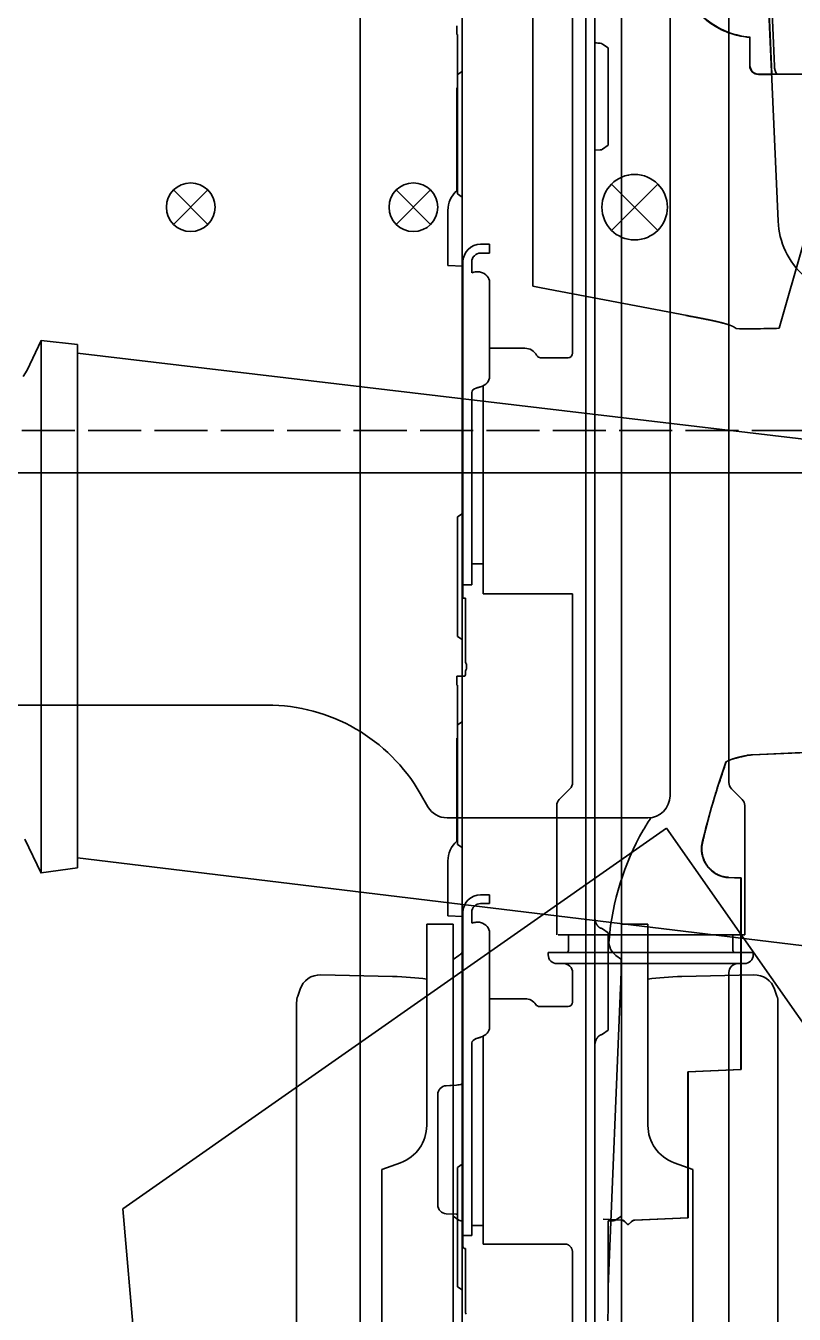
# Model space of a CAD drawing. Header units: millimetres. Extents: x 120 to 10915, y 515 to 8014.
# Drawn here: x 4212.4 to 4386.1, y 4709.8 to 5001 of the extents above; entities that cross this region are included whole.
import ezdxf

# ---------------------------------------------------------------- set-up
doc = ezdxf.new("R2010")
doc.units = ezdxf.units.MM
doc.linetypes.add('DASHED', pattern=[15, 12, -3])
doc.layers.get('0').update_dxf_attribs({"lineweight": 13})
for name, color, linetype, lineweight in [('202_Information', 7, 'Continuous', 13), ('203_Chassis_left_side_view', 7, 'Continuous', 13), ('204_Chassis_mid_side_view', 7, 'Continuous', 13), ('211_Frame_holes_left_side_view', 7, 'Continuous', 13), ('212_Frame_holes_right_side_view', 7, 'Continuous', 13), ('217_BWA_ brackets_right_side_view', 7, 'Continuous', 13), ('218_Chassis_right_side_view', 7, 'Continuous', 13)]:
    doc.layers.add(name, color=color, linetype=linetype, lineweight=lineweight)

# ---------------------------------------------------------------- blocks, each defined once
blk = doc.blocks.new('3304873')
at = {"layer": '204_Chassis_mid_side_view', "color": 3, "lineweight": 35}
for p, q in [((4327, 1174.67), (4327, 1047)), ((4388.2, 1051.9), (4382.68, 1032.64)), ((4388.2, 1051.9), (4382.68, 1032.64)), ((4327, 1047), (4327, 1042.12)), ((4328.9, 1041.76), (4327, 1042.12)), ((4361.84, 1035.5), (4328.9, 1041.76)), ((4361.84, 1035.5), (4361.58, 1035.55)), ((4362.99, 1035.28), (4361.84, 1035.5)), ((4372.95, 1032.55), (4372.69, 1032.76)), ((4380.1, 1032.57), (4379.2, 1032.55)), ((4380.1, 1032.57), (4379.2, 1032.55))]:
    blk.add_line(p, q, dxfattribs=at)
blk.add_circle((4350, 1060), 7.4, dxfattribs=at)
for centre, radius, start, end in [((4376.08, 1218.63), 186.1, 269.0379, 270.96), ((4376.08, 1218.63), 186.1, 269.0379, 270.96), ((4368.55, 1542.17), 509.73, 271.2993, 271.5891)]:
    blk.add_arc(centre, radius, start, end, dxfattribs=at)
blk.add_open_spline([(4362.99, 1035.28), (4362.75, 1035.3), (4362.52, 1035.35), (4362.29, 1035.4), (4362.07, 1035.46), (4361.84, 1035.5)], degree=5, dxfattribs=at)
blk.add_open_spline([(4372.69, 1032.76), (4372.45, 1032.95), (4372.09, 1033.14), (4371.61, 1033.33), (4370.28, 1033.76), (4368.51, 1034.18), (4367.5, 1034.4), (4365.97, 1034.71), (4364.49, 1035), (4363.98, 1035.09), (4363.48, 1035.19), (4362.99, 1035.28)], degree=5, knots=[0, 0, 0, 0, 0, 0, 8.873923, 8.873923, 8.873923, 18.562924, 18.562924, 18.562924, 23.625735, 23.625735, 23.625735, 23.625735, 23.625735, 23.625735], dxfattribs=at)
blk = doc.blocks.new('3069619')
at = {"layer": '203_Chassis_left_side_view', "color": 3, "lineweight": 35}
for p, q in [((4339, 609), (4339, 1236)), ((4288, 1234), (4288, 657.14))]:
    blk.add_line(p, q, dxfattribs=at)
blk = doc.blocks.new('3069642')
at = {"layer": '203_Chassis_left_side_view', "color": 3, "lineweight": 35}
for p, q in [((4311, 615.02), (4311, 1240.41)), ((4341, 1235.28), (4341, 600)), ((4347, 892), (4347, 1141.51)), ((4342.2, 1097.06), (4341.7, 1097.08)), ((4344, 1096), (4342.74, 1096.88)), ((4344, 1085), (4344, 1096)), ((4310, 1090), (4311, 1090.7)), ((4310, 1088.35), (4310, 1090)), ((4310, 1063), (4310, 1088.35)), ((4344, 1074), (4344, 1085)), ((4342.2, 1072.94), (4341, 1072.9)), ((4344, 1074), (4342.74, 1073.12)), ((4348.57, 1067.22), (4348.57, 1067.05)), ((4310, 1063), (4311, 1062.3)), ((4310, 1063), (4311, 1062.3)), ((4310, 1063), (4311, 1062.3)), ((4310, 990), (4311, 990.7)), ((4347, 992.47), (4347.14, 992.47)), ((4310, 988.35), (4310, 990)), ((4310, 963), (4310, 988.35)), ((4310, 963), (4311, 962.3)), ((4310, 963), (4311, 962.3)), ((4310, 963), (4311, 962.3)), ((4310, 963), (4311, 962.3)), ((3098.09, 947.5), (4266.91, 947.5)), ((4310, 943), (4311, 943.7)), ((4310, 941.35), (4310, 943)), ((4310, 916), (4310, 941.35)), ((4301.55, 927.5), (4303.28, 924.5)), ((4307.61, 922), (4310, 922)), ((4310, 916), (4311, 915.3)), ((4310, 916), (4311, 915.3)), ((4310, 916), (4311, 915.3)), ((4344, 896), (4342.74, 896.88)), ((4344, 886.43), (4344, 896)), ((4309, 890), (4310.29, 890.91)), ((4309, 890), (4309, 861.55)), ((4344, 886.43), (4344, 885)), ((4344, 883.57), (4344, 885)), ((4344, 816), (4346.83, 883.65)), ((4344, 874), (4344, 883.57)), ((4344, 874), (4342.74, 873.12)), ((4305.5, 859.47), (4305.5, 836.05)), ((4307.4, 861.47), (4309.71, 861.59)), ((4310, 843), (4311, 843.7)), ((4310, 841.35), (4310, 843)), ((4310, 816), (4310, 841.35)), ((4305.5, 836.05), (4305.5, 834.53)), ((4307.4, 832.53), (4309.71, 832.41)), ((4310, 816), (4311, 815.3)), ((4310, 816), (4311, 815.3)), ((4310, 816), (4311, 815.3)), ((4310, 816), (4311, 815.3)), ((4344, 815.99), (4344, 816.01)), ((4344, 812), (4344, 815.99))]:
    blk.add_line(p, q, dxfattribs=at)
for centre, radius, start, end in [((4341.88, 1102.08), 5, 259.9035, 268.0001), ((4342.17, 1096.06), 1, 55, 88), ((4342.17, 1073.94), 1, 272, 305), ((4266.91, 907.5), 40, 30, 90), ((4307.61, 927), 5, 210, 270), ((4342.17, 896.06), 1, 55.0056, 76.2436), ((4308, 894.18), 4, 305, 318.5787), ((4147, 892), 200, 357.6082, 0), ((4342.17, 873.94), 1, 283.7557, 304.9948), ((4307.5, 859.47), 2, 93, 180), ((4309.5, 865.59), 4, 273.0001, 292.0164), ((4307.5, 834.53), 2, 180, 267), ((4309.5, 828.41), 4, 82.8195, 86.9997), ((4244, 812), 100, 357.8756, 0)]:
    blk.add_arc(centre, radius, start, end, dxfattribs=at)
for points, knots in [([(4341.59, 897.68), (4341.58, 897.69), (4341.56, 897.71), (4341.54, 897.74), (4341.51, 897.78), (4341.48, 897.83), (4341.46, 897.87), (4341.43, 897.92), (4341.4, 897.97), (4341.37, 898.03), (4341.34, 898.08), (4341.32, 898.14), (4341.29, 898.2), (4341.26, 898.26), (4341.24, 898.32), (4341.22, 898.38), (4341.19, 898.45), (4341.17, 898.52), (4341.14, 898.6), (4341.12, 898.7), (4341.09, 898.8), (4341.07, 898.91), (4341.05, 899.03), (4341.03, 899.15), (4341.02, 899.27), (4341.01, 899.39), (4341, 899.51), (4341, 899.59), (4341, 899.63)], [0, 0, 0, 0, 0.03938, 0.083229, 0.129962, 0.180892, 0.234951, 0.292047, 0.352665, 0.415765, 0.475451, 0.5371, 0.600575, 0.665733, 0.732439, 0.800564, 0.869984, 0.940584, 1.029969, 1.120804, 1.235648, 1.352098, 1.46984, 1.588587, 1.708068, 1.828045, 1.948296, 2.068615, 2.068615, 2.068615, 2.068615]), ([(4342.41, 897.03), (4342.4, 897.03), (4342.4, 897.04), (4342.39, 897.04), (4342.37, 897.04), (4342.36, 897.05), (4342.34, 897.05), (4342.33, 897.06), (4342.31, 897.06), (4342.29, 897.07), (4342.27, 897.08), (4342.25, 897.09), (4342.22, 897.11), (4342.2, 897.12), (4342.17, 897.13), (4342.14, 897.15), (4342.12, 897.17), (4342.09, 897.18), (4342.06, 897.2), (4342.03, 897.23), (4342, 897.25), (4341.97, 897.27), (4341.94, 897.3), (4341.9, 897.32), (4341.87, 897.35), (4341.84, 897.38), (4341.81, 897.41), (4341.78, 897.45), (4341.74, 897.48), (4341.71, 897.52), (4341.68, 897.56), (4341.65, 897.59), (4341.62, 897.63), (4341.6, 897.66), (4341.59, 897.68)], [0, 0, 0, 0, 0.009884, 0.021373, 0.034345, 0.049037, 0.064411, 0.081351, 0.09991, 0.118681, 0.143756, 0.170289, 0.198175, 0.227312, 0.257603, 0.288957, 0.321318, 0.354625, 0.390886, 0.428097, 0.466217, 0.505193, 0.544986, 0.585549, 0.626846, 0.66885, 0.715204, 0.762329, 0.810201, 0.858803, 0.908138, 0.958203, 1.009009, 1.060553, 1.060553, 1.060553, 1.060553]), ([(4341, 870.37), (4341, 870.41), (4341, 870.49), (4341.01, 870.61), (4341.02, 870.73), (4341.03, 870.85), (4341.05, 870.97), (4341.07, 871.09), (4341.09, 871.2), (4341.12, 871.3), (4341.14, 871.4), (4341.17, 871.48), (4341.19, 871.55), (4341.22, 871.62), (4341.24, 871.68), (4341.26, 871.74), (4341.29, 871.8), (4341.32, 871.86), (4341.34, 871.92), (4341.37, 871.97), (4341.4, 872.03), (4341.43, 872.08), (4341.46, 872.13), (4341.48, 872.17), (4341.51, 872.22), (4341.54, 872.26), (4341.56, 872.29), (4341.58, 872.31), (4341.59, 872.32)], [0, 0, 0, 0, 0.120319, 0.24057, 0.360547, 0.480028, 0.598775, 0.716517, 0.832967, 0.947811, 1.038646, 1.128031, 1.198631, 1.268051, 1.336176, 1.402883, 1.46804, 1.531515, 1.593164, 1.652851, 1.715949, 1.776561, 1.833661, 1.887708, 1.938649, 1.985364, 2.02923, 2.068586, 2.068586, 2.068586, 2.068586]), ([(4341.59, 872.32), (4341.6, 872.34), (4341.62, 872.37), (4341.65, 872.41), (4341.68, 872.44), (4341.71, 872.48), (4341.74, 872.52), (4341.78, 872.55), (4341.81, 872.59), (4341.84, 872.62), (4341.87, 872.65), (4341.9, 872.68), (4341.94, 872.7), (4341.97, 872.73), (4342, 872.75), (4342.03, 872.77), (4342.06, 872.8), (4342.09, 872.82), (4342.12, 872.83), (4342.14, 872.85), (4342.17, 872.87), (4342.2, 872.88), (4342.22, 872.89), (4342.25, 872.91), (4342.27, 872.92), (4342.29, 872.93), (4342.31, 872.94), (4342.33, 872.94), (4342.34, 872.95), (4342.36, 872.95), (4342.37, 872.96), (4342.39, 872.96), (4342.4, 872.96), (4342.4, 872.97), (4342.41, 872.97)], [0, 0, 0, 0, 0.051565, 0.102373, 0.152439, 0.201775, 0.250378, 0.298251, 0.345377, 0.391732, 0.433736, 0.475034, 0.515596, 0.555389, 0.594366, 0.632485, 0.669697, 0.705957, 0.739264, 0.771626, 0.802979, 0.83327, 0.862407, 0.890293, 0.916826, 0.941901, 0.960672, 0.979231, 0.996171, 1.011545, 1.026238, 1.03921, 1.050698, 1.060582, 1.060582, 1.060582, 1.060582])]:
    blk.add_open_spline(points, degree=3, knots=knots, dxfattribs=at)
blk = doc.blocks.new('3069663')
at = {"layer": '218_Chassis_right_side_view', "color": 3, "lineweight": 35}
for p, q in [((4371.3, 1169.55), (4371.3, 932.55)), ((4335.96, 1117.9), (4335.96, 1026.99)), ((4309.78, 1101), (4309.78, 1099)), ((4309.64, 1099), (4309.63, 1099)), ((4309.78, 1099), (4310, 1099)), ((4310, 1099), (4310, 1087.01)), ((4309.8, 1095.83), (4309.8, 1095.83)), ((4309.8, 1095.83), (4309.8, 1095.83)), ((4309.8, 1095.83), (4309.8, 1095.83)), ((4309.8, 1087), (4310, 1087.01)), ((4309.8, 1079.8), (4309.8, 1087)), ((4309.8, 1076.5), (4309.8, 1079.8)), ((4309.8, 1064), (4309.8, 1076.5)), ((4309.8, 1063.74), (4309.8, 1064)), ((4309.8, 1063.73), (4309.8, 1063.74)), ((4307.8, 1046.86), (4307.8, 1059.26)), ((4317.2, 1051.63), (4315.2, 1051.63)), ((4317.2, 1049.63), (4317.2, 1051.63)), ((4317.2, 1049.63), (4315.2, 1049.63)), ((4311.2, 1046.68), (4307.8, 1046.86)), ((4311.2, 1047.63), (4311.2, 971.63)), ((4313.2, 1047.63), (4313.2, 1046.63)), ((4313.2, 1046.63), (4313.2, 1045.17)), ((4317.2, 1043.04), (4317.2, 1022.88)), ((4317.2, 1028.13), (4325.2, 1028.13)), ((4317.2, 1028.13), (4324.86, 1028.13)), ((4328.72, 1025.99), (4328.74, 1025.99)), ((4328.74, 1025.99), (4334.96, 1025.99)), ((4317.2, 1021.72), (4317.2, 1022.88)), ((4315.8, 1019.65), (4315.8, 972.63)), ((4313.2, 1017.53), (4313.2, 1018.11)), ((4313.2, 1017.53), (4313.2, 974.63)), ((4313.2, 979.43), (4315.8, 979.43)), ((4313.2, 974.63), (4311.2, 974.63)), ((4313.2, 974.63), (4311.2, 974.63)), ((4313.2, 974.63), (4311.2, 974.63)), ((4311.2, 972.13), (4311.2, 974.26)), ((4315.8, 972.63), (4335.96, 972.63)), ((4335.96, 972.63), (4335.96, 929.99)), ((4311.2, 971.63), (4311.8, 971.63)), ((4311.8, 966.63), (4311.8, 971.63)), ((4311.8, 966.63), (4311.8, 957.17)), ((4311.8, 955.16), (4311.8, 954.8)), ((4311.95, 956.82), (4312, 956.77)), ((4312, 955.57), (4311.95, 955.51)), ((4312, 956.77), (4312, 955.57)), ((4309.8, 954), (4309.8, 952)), ((4310.42, 954), (4309.8, 954)), ((4311.63, 954), (4310.42, 954)), ((4309.64, 952), (4309.63, 952)), ((4309.8, 952), (4310, 952)), ((4310, 950.43), (4309.95, 950.49)), ((4310, 951.53), (4310, 952)), ((4310, 951.53), (4310, 950.69)), ((4310, 950.69), (4310, 950.43)), ((4310, 950.43), (4310, 949.23)), ((4309.8, 948.83), (4309.8, 948.83)), ((4309.8, 948.83), (4309.8, 948.83)), ((4309.8, 948.83), (4309.8, 948.83)), ((4309.95, 949.18), (4310, 949.23)), ((4310, 948.98), (4310, 949.23)), ((4310, 948.83), (4310, 948.98)), ((4310, 948.83), (4310, 945.72)), ((4310, 945.59), (4310, 945.72)), ((4310, 945.59), (4310, 942.01)), ((4310, 942.01), (4310, 941.44)), ((4310, 941.44), (4310, 940.01)), ((4309.8, 940), (4310, 940.01)), ((4309.8, 916.73), (4309.8, 940)), ((4371.3, 929.99), (4371.3, 932.55)), ((4335.38, 928.58), (4332.98, 926.17)), ((4371.88, 928.58), (4374.29, 926.17)), ((4332.39, 924.76), (4332.39, 895.55)), ((4374.87, 895.55), (4374.87, 924.76)), ((4309.8, 916.73), (4309.8, 916.74)), ((4307.8, 899.86), (4307.8, 912.26)), ((4317.2, 904.63), (4315.2, 904.63)), ((4317.2, 902.63), (4317.2, 904.63)), ((4311.2, 899.68), (4307.8, 899.86)), ((4311.2, 900.63), (4311.2, 899.68)), ((4313.2, 900.63), (4313.2, 899.63)), ((4317.2, 902.63), (4315.2, 902.63)), ((4311.2, 899.68), (4311.2, 825.13)), ((4313.2, 899.63), (4313.2, 898.17)), ((4317.2, 896.04), (4317.2, 874.72)), ((4374.87, 895.55), (4332.72, 895.55)), ((4335.04, 895.55), (4335.04, 892.05)), ((4372.22, 895.55), (4372.22, 892.05)), ((4330.46, 891.55), (4376.8, 891.55)), ((4330.46, 891.55), (4330.46, 891.05)), ((4376.8, 891.55), (4376.8, 891.05)), ((4332.46, 889.05), (4374.8, 889.05)), ((4374.49, 889.05), (4374.46, 889.05)), ((4335.96, 887.05), (4335.96, 880.37)), ((4371.3, 887.05), (4371.3, 676.55)), ((4335.96, 883.05), (4335.96, 880.37)), ((4317.2, 881.13), (4325.2, 881.13)), ((4317.2, 881.13), (4324.86, 881.13)), ((4328.51, 879.37), (4334.97, 879.37)), ((4313.2, 827.63), (4313.2, 871.12)), ((4315.8, 856.51), (4315.8, 872.65)), ((4315.8, 856.51), (4315.8, 825.63)), ((4315.8, 847.1), (4315.8, 847.09)), ((4315.8, 837.05), (4315.8, 837.07)), ((4313.2, 827.63), (4311.2, 827.63)), ((4313.2, 827.63), (4311.2, 827.63)), ((4313.2, 827.63), (4311.2, 827.63)), ((4313.2, 829.86), (4315.8, 829.86)), ((4311.8, 824.64), (4311.8, 810.17)), ((4315.8, 825.63), (4334.71, 825.63)), ((4335.96, 823.84), (4335.96, 823.9)), ((4335.96, 823.84), (4335.96, 732.99))]:
    blk.add_line(p, q, dxfattribs=at)
for centre, radius, start, end in [((4313.8, 1059.26), 6, 131.8103, 180), ((4315.2, 1047.63), 4, 90, 180), ((4315.2, 1047.63), 2, 90, 180), ((4314.55, 1043.09), 2.34, 73.8751, 98.5814), ((4314.55, 1043.09), 2.34, 73.8751, 98.5814), ((4325.2, 1025.13), 3, 27.7295, 90), ((4328.74, 1026.99), 1, 207.7296, 269.9999), ((4334.96, 1026.99), 1, 270, 360), ((4312.3, 957.17), 0.5, 180, 225), ((4312.3, 955.16), 0.5, 135, 180), ((4309.8, 954.8), 2, 336.4218, 0), ((4333.96, 929.99), 2, 315, 360), ((4373.3, 929.99), 2, 180, 225), ((4334.39, 924.76), 2, 135, 180), ((4372.87, 924.76), 2, 360, 45), ((4313.8, 912.26), 6, 131.8103, 180), ((4315.2, 900.63), 4, 90, 180), ((4315.2, 900.63), 2, 90, 180), ((4314.55, 896.09), 2.34, 73.8751, 98.5814), ((4332.46, 891.05), 2, 179.9999, 270), ((4334.54, 892.05), 0.5, 269.9999, 359.9999), ((4372.72, 892.05), 0.5, 180, 270), ((4374.8, 891.05), 2, 270, 360), ((4333.96, 887.05), 2, 359.9999, 89.9999), ((4373.3, 887.05), 2, 90, 180), ((4325.2, 878.13), 3, 34.0292, 90), ((4328.51, 880.37), 1, 214.0291, 270), ((4334.96, 880.37), 1, 270, 360), ((4311.7, 825.13), 0.5, 180, 281.537), ((4312.3, 810.17), 0.5, 180, 225)]:
    blk.add_arc(centre, radius, start, end, dxfattribs=at)
for centre, major_axis, ratio, start_param, end_param in [((4315.2, 1043.16), (4, 0), 0.580763, 1.823477, 2.094395), ((4314.2, 1043.04), (3, 0), 0.814073, 0, 1.230959), ((4315.2, 1043.16), (-4, 0), 0.580763, 5.226432, 5.235988), ((4314.2, 1021.72), (3, 0), 0.814073, 5.052226, 6.283185), ((4315.2, 1018.11), (2, 0), 0.580763, 2.094395, 3.141593), ((4315.2, 896.16), (4, 0), 0.580763, 1.823477, 2.094395), ((4315.2, 896.16), (-4, 0), 0.580763, 5.226432, 5.235988), ((4314.2, 896.04), (3, 0), 0.814073, 0, 1.230959), ((4314.2, 874.72), (3, 0), 0.814073, 5.052226, 6.283185), ((4315.2, 871.11), (2, 0), 0.580763, 2.094395, 3.130803)]:
    blk.add_ellipse(centre, major_axis=major_axis, ratio=ratio, start_param=start_param, end_param=end_param, dxfattribs=at)
for points in [[(4315.2, 1019.41), (4315, 1019.36), (4314.8, 1019.3), (4314.59, 1019.24), (4314.39, 1019.18), (4314.2, 1019.12)], [(4315.2, 872.41), (4315, 872.36), (4314.8, 872.3), (4314.59, 872.24), (4314.39, 872.18), (4314.2, 872.12)]]:
    blk.add_open_spline(points, degree=5, dxfattribs=at)
blk.add_open_spline([(4335.96, 823.9), (4335.96, 823.92), (4335.96, 823.98), (4335.95, 824.07), (4335.93, 824.18), (4335.9, 824.29), (4335.87, 824.4), (4335.82, 824.53), (4335.77, 824.65), (4335.69, 824.8), (4335.59, 824.96), (4335.46, 825.12), (4335.33, 825.25), (4335.2, 825.36), (4335.08, 825.45), (4334.97, 825.52), (4334.87, 825.57), (4334.79, 825.6), (4334.74, 825.62), (4334.71, 825.63)], degree=3, knots=[0, 0, 0, 0, 0.081553, 0.174831, 0.278989, 0.393269, 0.516636, 0.647716, 0.784747, 0.925985, 1.143613, 1.35396, 1.534564, 1.702552, 1.854156, 1.986665, 2.099907, 2.190042, 2.256839, 2.256839, 2.256839, 2.256839], dxfattribs=at)
blk = doc.blocks.new('3069767')
at = {"layer": '218_Chassis_right_side_view', "color": 3, "lineweight": 35}
for p, q in [((4358, 927), (4358, 1166)), ((3033.09, 947.5), (4266.91, 947.5)), ((4301.55, 927.5), (4303.28, 924.5)), ((4353, 922), (4307.61, 922)), ((4310, 916), (4310, 922)), ((4311, 891.54), (4311, 922)), ((4351.93, 919.18), (4352.08, 919.44)), ((4310, 916), (4311, 915.3)), ((4310, 916), (4311, 915.3)), ((4309, 890), (4310.29, 890.91)), ((4309, 887.8), (4309, 890)), ((4347, 890), (4345.74, 890.88)), ((4347, 887.8), (4347, 890)), ((4309, 868), (4309, 887.8)), ((4347, 866.62), (4347, 887.8)), ((4309, 855.41), (4309, 868)), ((4347, 865.8), (4347, 868)), ((4347, 854.75), (4347, 865.8)), ((4305.5, 857.95), (4305.5, 859.47)), ((4307.4, 861.47), (4309, 861.55)), ((4305.5, 834.53), (4305.5, 857.95)), ((4309, 855.41), (4309, 853.42)), ((4309, 853.25), (4309, 853.42)), ((4309, 851.7), (4309, 853.25)), ((4347, 854.75), (4347, 852.93)), ((4309, 851.7), (4309, 848.3)), ((4347, 852.5), (4347, 852.93)), ((4347, 851.18), (4347, 852.5)), ((4347, 848.82), (4347, 851.18)), ((4309, 848.3), (4309, 846.75)), ((4347, 848.82), (4347, 847.5)), ((4347, 847.5), (4347, 847.07)), ((4309, 846.75), (4309, 846.58)), ((4309, 844.59), (4309, 846.58)), ((4309, 832), (4309, 844.59)), ((4347, 845.25), (4347, 847.07)), ((4347, 832), (4347, 845.25)), ((4307.4, 832.53), (4309, 832.45)), ((4309, 832), (4310.29, 831.09)), ((4310, 816), (4310, 831.3)), ((4310.73, 830.92), (4311, 830.89)), ((4311, 830.89), (4311, 718.11)), ((4345.2, 830.94), (4344, 830.9)), ((4344, 816.7), (4344, 830.9)), ((4347, 832), (4345.74, 831.12)), ((4310, 816), (4311, 815.3)), ((4310, 816), (4311, 815.3)), ((4310, 816), (4311, 815.3)), ((4310, 816), (4311, 815.3)), ((4344, 816.7), (4344, 812))]:
    blk.add_line(p, q, dxfattribs=at)
for centre, radius, start, end in [((4266.91, 907.5), 40, 30, 90), ((4353, 927), 5, 270, 0), ((4307.61, 927), 5, 210, 270), ((4404, 889.37), 60, 146.9993, 149.9244), ((4404, 889.37), 60, 150.2024, 175.2087), ((4348.2, 894.05), 4, 175.2078, 235), ((4308, 894.18), 4, 305, 318.5904), ((4307.5, 859.47), 2, 93, 180), ((4307.5, 834.53), 2, 180, 267), ((4310.87, 831.91), 1, 235, 262), ((4345.17, 831.94), 1, 272, 305), ((4244, 812), 100, 357.8756, 0)]:
    blk.add_arc(centre, radius, start, end, dxfattribs=at)
blk = doc.blocks.new('3071327')
at = {"layer": '204_Chassis_mid_side_view', "color": 3, "lineweight": 35}
for p, q in [((4303, 893.000069), (4303, 898.000069)), ((4309, 898.000069), (4303, 898.000069)), ((4309, 893.000069), (4309, 898.000069)), ((4309, 629.000069), (4309, 898.000069)), ((4347, 898.000069), (4347, 629.000069)), ((4347, 898.000069), (4353, 898.000069)), ((4353, 898.000069), (4353, 893.000069)), ((4303, 893.000069), (4303, 864.94751)), ((4353, 893.000069), (4353, 864.94751)), ((4295.307336, 886.145141), (4279.114159, 886.511815)), ((4360.692664, 886.145141), (4376.885841, 886.511815)), ((4273.85443, 881.736048), (4274.377364, 883.283053)), ((4381.622636, 883.283053), (4382.14557, 881.736048)), ((4382.14557, 881.736048), (4381.622636, 883.283053)), ((4273.610252, 852.615556), (4273.610252, 880.247968)), ((4382.389748, 852.615556), (4382.389748, 880.247968)), ((4382.389748, 852.615556), (4382.389748, 880.247968)), ((4303, 861.500069), (4303, 864.94751)), ((4353, 861.500069), (4353, 864.94751)), ((4303, 861.500069), (4303, 854.000069)), ((4353, 861.500069), (4353, 854.000069)), ((4303, 852.503182), (4303, 854.000069)), ((4309, 852.503182), (4309, 854.000069)), ((4347, 852.503182), (4347, 854.000069)), ((4353, 852.503182), (4353, 854.000069)), ((4273.610241, 716.553791), (4273.610252, 852.615555)), ((4382.389748, 852.615555), (4382.389759, 716.553791)), ((4382.389748, 852.615555), (4382.389759, 716.553791)), ((4292.85249, 842.507923), (4297.078181, 844.045948)), ((4292.85249, 842.507925), (4292.85249, 814.944392)), ((4358.921819, 844.045948), (4363.14751, 842.507923)), ((4363.147511, 814.944392), (4363.147511, 842.507925)), ((4292.852492, 814.944389), (4292.852492, 768.315712)), ((4363.147504, 768.315712), (4363.147504, 814.944389)), ((4292.852485, 768.315708), (4292.852485, 728.492193)), ((4363.147513, 728.492192), (4363.147513, 768.315708)), ((4297.078181, 726.95419), (4292.85249, 728.492215)), ((4363.14751, 728.492215), (4358.921819, 726.95419)), ((4273.610251, 688.073469), (4273.610252, 716.553901)), ((4303, 718.496956), (4303, 629.000069)), ((4353, 718.496956), (4353, 629.000069)), ((4382.389748, 716.553901), (4382.389749, 688.073469)), ((4382.389748, 716.553901), (4382.389749, 688.073469)), ((4273.610241, 688.073353), (4294.784402, 686.220854)), ((4382.389739, 688.073351), (4361.215598, 686.220854)), ((4286, 623.000069), (4286, 617.000069)), ((4291, 623.000069), (4286, 623.000069)), ((4297, 623.000069), (4291, 623.000069)), ((4308, 623.000069), (4303, 623.000069)), ((4303, 623.000069), (4303, 617.000069)), ((4308, 623.000069), (4341, 623.000069)), ((4291, 617.000069), (4286, 617.000069)), ((4297, 617.000069), (4291, 617.000069)), ((4308, 617.000069), (4303, 617.000069)), ((4308, 617.000069), (4341, 617.000069)), ((4311.712503, 617.000069), (4309.858978, 617.000069)), ((4340.141022, 617.000069), (4311.712503, 617.000069))]:
    blk.add_line(p, q, dxfattribs=at)
for centre, radius, start, end in [((4294, 852.503182), 9, 290, 360), ((4362, 852.503182), 9, 180, 250), ((4294, 718.496956), 9, 0, 70), ((4362, 718.496956), 9, 110, 180), ((4294, 677.255146), 9, 0.455953, 84.999805), ((4362, 677.255146), 9, 95.000195, 180), ((4297, 629.000069), 6, 270, 0), ((4297, 629.000069), 12, 330, 0), ((4341, 629.000069), 12, 270, 0), ((4341, 629.000069), 6, 270, 360), ((4297, 629.000069), 12, 270, 299.99951)]:
    blk.add_arc(centre, radius, start, end, dxfattribs=at)
for centre, major_axis, ratio, start_param, end_param in [((4279.114159, 881.682185), (4.7367, -1.601148), 0.96225, 1.8852721049, 3.1416542121), ((4279.114159, 881.682185), (-4.7367, 1.601148), 0.96225, 5.0268647585, 6.2832468657), ((4294.000324, 883.550017), (14.999992, -0.114428), 0.174306, 0.9286414553, 1.4848812738), ((4294.000324, 883.550017), (14.999991, -0.114428), 0.174306, 0.9286093584, 1.4848812879), ((4293.996984, 883.548635), (15.004854, -0.113889), 0.174343, 0.9286023775, 1.484679772), ((4361.999676, 883.550017), (14.999991, 0.114428), 0.174306, 1.6567113592, 2.2129980794), ((4361.999676, 883.550017), (14.999992, 0.114428), 0.174306, 1.6567113845, 2.2129404864), ((4376.885841, 881.682185), (4.7367, 1.601148), 0.96225, 6.2831237487, 7.5395058559), ((4376.885841, 881.682185), (-4.7367, -1.601148), 0.96225, 3.1415310951, 4.3979132023), ((4376.885841, 881.682185), (-4.7367, -1.601148), 0.96225, 3.1317256876, 3.1415310951), ((4278.591225, 880.13518), (-4.7367, 1.601148), 0.96225, 0.0000615585, 0.3144757745), ((4377.408775, 880.13518), (-4.7367, -1.601148), 0.96225, 2.8271168791, 3.1415310951), ((4377.408775, 880.13518), (4.7367, 1.601148), 0.96225, 5.9687095327, 6.2831237487)]:
    blk.add_ellipse(centre, major_axis=major_axis, ratio=ratio, start_param=start_param, end_param=end_param, dxfattribs=at)
blk = doc.blocks.new('3071505')
at = {"layer": '203_Chassis_left_side_view', "color": 3, "lineweight": 35}
for p, q in [((4381.58, 1091.86), (4380.57, 1115.04)), ((4381.58, 1091.86), (4380.57, 1115.04)), ((4380.26, 1107.94), (4381.04, 1090.04)), ((4376.07, 1097.6), (4376.07, 1098.41)), ((4376.07, 1098.41), (4376.07, 1098.41)), ((4376.07, 1097.6), (4376.07, 1096.28)), ((4376.07, 1096.28), (4376.07, 1092.93)), ((4376.07, 1092.04), (4376.07, 1092.93)), ((4378.07, 1090.04), (4493.34, 1090.04)), ((4376.64, 936.26), (4415.2, 937.95)), ((4376.64, 936.26), (4376.51, 936.26)), ((4365.47, 916.97), (4365.3, 916.28)), ((4374.07, 908.42), (4371.18, 908.55)), ((4374.07, 865.15), (4374.07, 908.42)), ((4374.07, 865.15), (4362.07, 864.63)), ((4362.07, 831.63), (4362.07, 864.63)), ((4342.91, 831.28), (4347.14, 831.1)), ((4347.8, 830.81), (4348.57, 830.04)), ((4349.34, 830.81), (4348.57, 830.04)), ((4362.07, 831.63), (4350.01, 831.1))]:
    blk.add_line(p, q, dxfattribs=at)
for centre, radius, start, end in [((4377.47, 1116.16), 17.78, 216.9026, 246.0184), ((4377.68, 1116.62), 18.28, 246.024, 264.9651), ((4378.07, 1092.04), 2, 180, 270), ((4385.58, 1092.04), 4, 182.5, 210), ((4385.58, 1092.04), 4, 182.5, 210), ((4376.99, 928.27), 8, 92.5, 103.6708), ((4549.87, 872.04), 189.8, 160.736, 161.7504), ((4347.09, 830.1), 1, 45, 87.5), ((4350.05, 830.1), 1, 92.5, 135)]:
    blk.add_arc(centre, radius, start, end, dxfattribs=at)
for points, knots in [([(4370.7, 934.65), (4370.73, 934.67), (4370.78, 934.71), (4370.88, 934.77), (4370.99, 934.83), (4371.12, 934.9), (4371.26, 934.96), (4371.42, 935.03), (4371.59, 935.1), (4371.77, 935.17), (4371.96, 935.24), (4372.16, 935.31), (4372.36, 935.37), (4372.58, 935.44), (4372.8, 935.5), (4373.02, 935.56), (4373.26, 935.62), (4373.53, 935.69), (4373.81, 935.76), (4374.09, 935.82), (4374.34, 935.88), (4374.56, 935.92), (4374.74, 935.96), (4374.92, 936), (4375.04, 936.03), (4375.1, 936.04)], [0, 0, 0, 0, 0.094627, 0.205865, 0.334865, 0.479692, 0.638717, 0.8105, 0.993669, 1.186979, 1.389434, 1.599788, 1.817193, 2.040717, 2.269432, 2.502388, 2.738467, 3.017801, 3.311373, 3.602531, 3.897288, 4.087375, 4.272207, 4.453078, 4.632315, 4.632315, 4.632315, 4.632315]), ([(4369.62, 931.47), (4369.57, 931.32), (4369.47, 931.01), (4369.31, 930.54), (4369.15, 930.06), (4368.98, 929.57), (4368.82, 929.06), (4368.65, 928.54), (4368.47, 928.01), (4368.3, 927.46), (4368.12, 926.9), (4367.95, 926.33), (4367.77, 925.74), (4367.6, 925.14), (4367.42, 924.52), (4367.24, 923.89), (4367.06, 923.25), (4366.89, 922.59), (4366.71, 921.92), (4366.53, 921.24), (4366.36, 920.55), (4366.18, 919.85), (4366, 919.14), (4365.82, 918.43), (4365.65, 917.7), (4365.53, 917.22), (4365.47, 916.97)], [0, 0, 0, 0, 0.482672, 0.976851, 1.483298, 2.002618, 2.535212, 3.081395, 3.641339, 4.215126, 4.802789, 5.40424, 6.019358, 6.647971, 7.289786, 7.944508, 8.611719, 9.290958, 9.981846, 10.683706, 11.395944, 12.117925, 12.848922, 13.588226, 14.335041, 15.088584, 15.088584, 15.088584, 15.088584]), ([(4365.3, 916.28), (4365.27, 916.15), (4365.22, 915.87), (4365.18, 915.43), (4365.16, 914.94), (4365.19, 914.43), (4365.26, 913.89), (4365.38, 913.34), (4365.56, 912.77), (4365.82, 912.15), (4366.17, 911.52), (4366.61, 910.91), (4367.07, 910.41), (4367.52, 910), (4367.95, 909.67), (4368.41, 909.38), (4368.89, 909.12), (4369.36, 908.92), (4369.8, 908.78), (4370.2, 908.67), (4370.56, 908.61), (4370.89, 908.57), (4371.08, 908.55), (4371.18, 908.55)], [0, 0, 0, 0, 0.402407, 0.850209, 1.335088, 1.851612, 2.394558, 2.959346, 3.538069, 4.204868, 4.960454, 5.698743, 6.446416, 7.001032, 7.510489, 8.077526, 8.633717, 9.144198, 9.608618, 10.022337, 10.391883, 10.713646, 10.989689, 10.989689, 10.989689, 10.989689])]:
    blk.add_open_spline(points, degree=3, knots=knots, dxfattribs=at)
blk = doc.blocks.new('3071507')
at = {"layer": '218_Chassis_right_side_view', "color": 3, "lineweight": 35}
for p, q in [((4381.23, 1083.84), (4379, 1135)), ((4376, 1098.37), (4376, 1098.37)), ((4376, 1097.55), (4376, 1098.37)), ((4376, 1096.44), (4376, 1097.55)), ((4376, 1095.11), (4376, 1096.44)), ((4376, 1095.11), (4376, 1094.1)), ((4376, 1092), (4376, 1094.1)), ((4378.97, 1090), (4378, 1090)), ((4378.97, 1090), (4380.96, 1090)), ((4382.41, 1056.84), (4381.23, 1083.84)), ((4415.13, 937.91), (4376.57, 936.23)), ((4374, 908.39), (4371.11, 908.51)), ((4374, 865.11), (4374, 908.39)), ((4374, 865.11), (4362, 864.59)), ((4362, 831.59), (4362, 864.59)), ((4345.74, 831.12), (4347.07, 831.06)), ((4347.73, 830.77), (4348.5, 830)), ((4349.27, 830.77), (4348.5, 830)), ((4362, 831.59), (4349.93, 831.06))]:
    blk.add_line(p, q, dxfattribs=at)
for centre, radius, start, end in [((4377.41, 1116.13), 17.79, 216.5705, 248.141), ((4377.4, 1116.12), 17.78, 216.9026, 246.0182), ((4377.6, 1116.58), 18.28, 246.0129, 258.5177), ((4377.61, 1116.62), 18.32, 248.1313, 264.973), ((4378, 1092), 2, 180, 270), ((4400, 1057.6), 17.6, 182.5, 273.9791), ((4376.92, 928.23), 8, 92.5, 103.6739), ((4549.8, 872), 189.8, 160.7498, 166.4744), ((4347.02, 830.06), 1, 45, 87.5), ((4349.98, 830.06), 1, 92.5, 135)]:
    blk.add_arc(centre, radius, start, end, dxfattribs=at)
for points, knots in [([(4370.63, 934.62), (4370.65, 934.64), (4370.71, 934.67), (4370.81, 934.73), (4370.92, 934.79), (4371.05, 934.86), (4371.19, 934.93), (4371.35, 934.99), (4371.52, 935.06), (4371.7, 935.13), (4371.89, 935.2), (4372.09, 935.27), (4372.29, 935.34), (4372.51, 935.4), (4372.73, 935.46), (4372.95, 935.52), (4373.19, 935.59), (4373.45, 935.65), (4373.73, 935.72), (4374.02, 935.78), (4374.27, 935.84), (4374.49, 935.89), (4374.67, 935.93), (4374.85, 935.96), (4374.97, 935.99), (4375.03, 936.01)], [0, 0, 0, 0, 0.094524, 0.205655, 0.334575, 0.479342, 0.638326, 0.810085, 0.993245, 1.186556, 1.389026, 1.599403, 1.81684, 2.040404, 2.269165, 2.502174, 2.738309, 3.017532, 3.31118, 3.602391, 3.89727, 4.087493, 4.272413, 4.453362, 4.632661, 4.632661, 4.632661, 4.632661]), ([(4365.27, 916.39), (4365.24, 916.27), (4365.18, 916.01), (4365.13, 915.59), (4365.1, 915.14), (4365.1, 914.65), (4365.15, 914.14), (4365.24, 913.61), (4365.38, 913.07), (4365.58, 912.49), (4365.87, 911.89), (4366.24, 911.27), (4366.68, 910.71), (4367.12, 910.25), (4367.55, 909.88), (4367.98, 909.57), (4368.43, 909.29), (4368.9, 909.05), (4369.35, 908.86), (4369.78, 908.73), (4370.17, 908.63), (4370.52, 908.57), (4370.82, 908.53), (4371.02, 908.52), (4371.11, 908.51)], [0, 0, 0, 0, 0.379083, 0.79776, 1.25314, 1.741178, 2.25572, 2.794777, 3.349967, 3.91691, 4.63687, 5.358093, 6.071795, 6.769297, 7.280305, 7.77282, 8.339999, 8.870837, 9.36042, 9.806093, 10.203955, 10.560245, 10.870912, 11.139061, 11.139061, 11.139061, 11.139061])]:
    blk.add_open_spline(points, degree=3, knots=knots, dxfattribs=at)
blk = doc.blocks.new('3135191')
at = {"layer": '203_Chassis_left_side_view', "color": 1, "lineweight": 5}
for p in [(4224.06, 1027), (4224.06, 913)]:
    blk.add_point(p, dxfattribs=at)
at = {"layer": '204_Chassis_mid_side_view', "color": 3, "lineweight": 35}
blk.add_lwpolyline([(4212.16, 917.15), (4215.84, 909.51), (4215.84, 1029.84), (4212.74, 1023.19), (4211.81, 1021.77)], dxfattribs=at)
at = {"layer": '217_BWA_ brackets_right_side_view', "color": 3, "lineweight": 35}
for p, q in [((4224.06, 1028.98), (4215.84, 1029.84)), ((4224.06, 910.67), (4224.06, 1028.98)), ((4215.84, 909.54), (4224.06, 910.67))]:
    blk.add_line(p, q, dxfattribs=at)
blk = doc.blocks.new('PREL')
at = {"layer": '202_Information', "color": 1, "lineweight": 35}
for p, q in [((4234.300117, 2563.645593), (4357.172924, 2649.682059)), ((4357.172924, 2649.682059), (5217.537579, 1420.953992)), ((4234.300117, 2563.645593), (4282.235776, 2015.738509))]:
    blk.add_line(p, q, dxfattribs=at)

msp = doc.modelspace()

# ---------------------------------------------------------------- linework, layer by layer
at = {"layer": '203_Chassis_left_side_view', "color": 3, "lineweight": 35}
for p, q in [((4224.06091, 4926.999197), (4454.615702, 4899.686254)), ((10210, 4900), (4055, 4900)), ((4224.060911, 4812.999197), (4446.663464, 4785.963952))]:
    msp.add_line(p, q, dxfattribs=at)
at = {"layer": '203_Chassis_left_side_view', "color": 4, "linetype": 'DASHED', "lineweight": 35}
msp.add_line((3251.491565, 4909.5), (7200, 4909.5), dxfattribs=at)
at = {"layer": '211_Frame_holes_left_side_view', "color": 3, "lineweight": 35}
for p, q in [((4355.23259, 4965.23259), (4344.76741, 4954.76741)), ((4355.23259, 4954.76741), (4344.76741, 4965.23259)), ((4303.889073, 4963.889038), (4296.110899, 4956.110864)), ((4303.889073, 4956.110864), (4296.110899, 4963.889038))]:
    msp.add_line(p, q, dxfattribs=at)
for centre, radius in [((4299.999986, 4959.999951), 5.5), ((4350, 4960), 7.4)]:
    msp.add_circle(centre, radius, dxfattribs=at)
at = {"layer": '212_Frame_holes_right_side_view', "color": 3, "lineweight": 35}
for p, q in [((4355.23259, 4965.23259), (4344.76741, 4954.76741)), ((4355.23259, 4954.76741), (4344.76741, 4965.23259)), ((4253.55799, 4963.889083), (4245.779816, 4956.110909)), ((4253.55799, 4956.110909), (4245.779816, 4963.889083))]:
    msp.add_line(p, q, dxfattribs=at)
for centre, radius in [((4249.668903, 4959.999996), 5.5), ((4350, 4960), 7.4)]:
    msp.add_circle(centre, radius, dxfattribs=at)

# ---------------------------------------------------------------- block references
at = {"color": 7, "lineweight": 35}
for name, p in [('PREL', (0, 2170)), ('3069663', (0, 3900)), ('3069619', (0, 3900)), ('3135191', (0, 3900)), ('3304873', (0, 3900)), ('3069642', (0, 3900)), ('3069767', (0, 3900)), ('3071505', (0, 3900)), ('3071507', (0, 3900)), ('3071327', (0, 3900))]:
    msp.add_blockref(name, p, dxfattribs=at)

doc.saveas('drawing.dxf')
